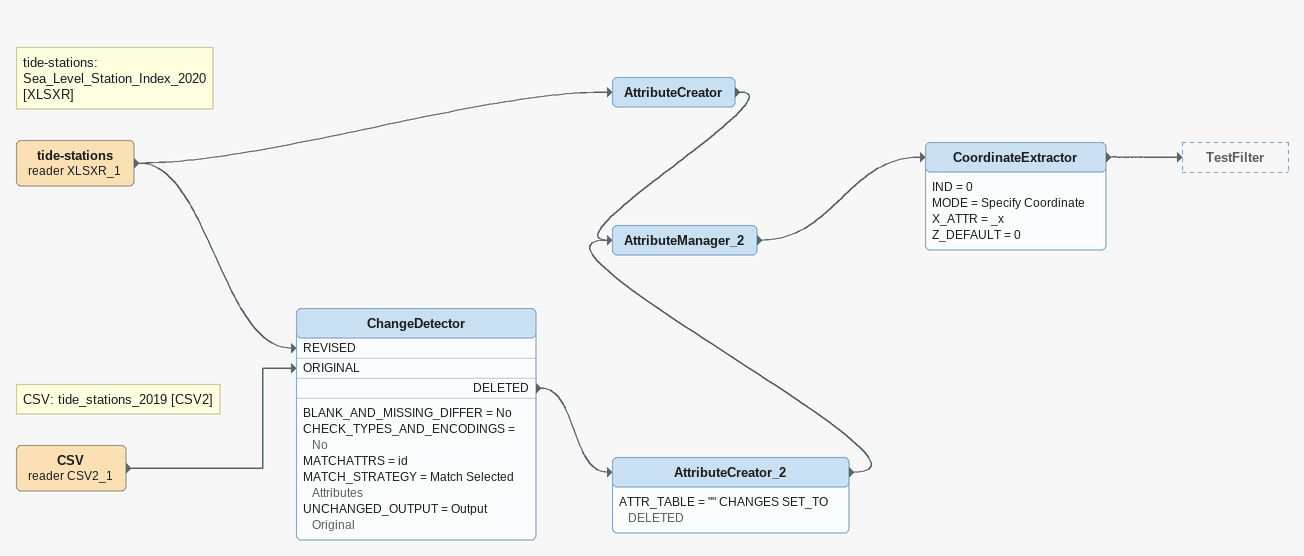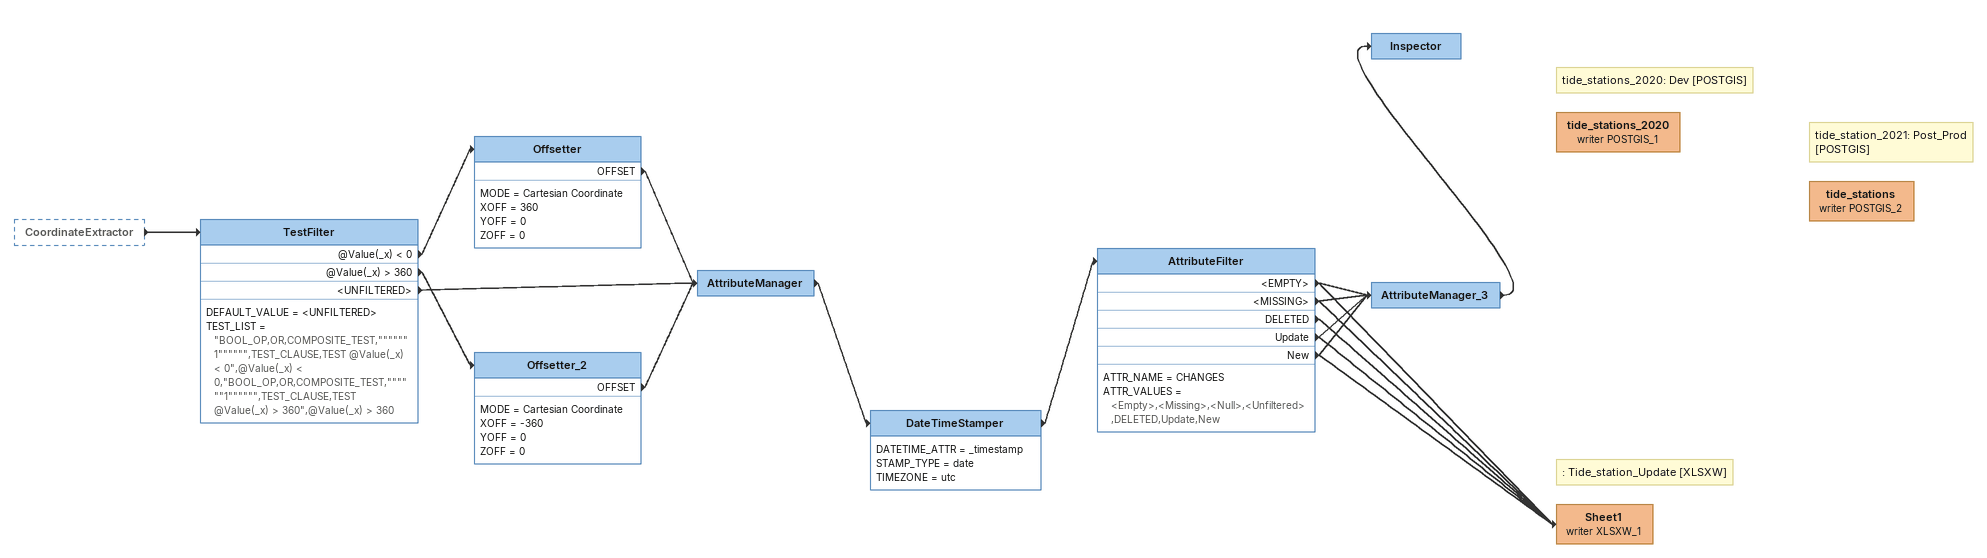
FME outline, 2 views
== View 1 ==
Note: tide-stations: Sea_Level_Station_Index_2020 [XLSXR]
tide-stations (reader XLSXR_1)
    -> AttributeCreator
    -> ChangeDetector [REVISED]
AttributeCreator
    -> AttributeManager_2
Note: CSV: tide_stations_2019 [CSV2]
CSV (reader CSV2_1)
    -> ChangeDetector [ORIGINAL]
ChangeDetector
    BLANK_AND_MISSING_DIFFER = No
    CHECK_TYPES_AND_ENCODINGS = No
    MATCHATTRS = id
    MATCH_STRATEGY = Match Selected Attributes
    UNCHANGED_OUTPUT = Output Original
    DELETED -> AttributeCreator_2
AttributeCreator_2
    ATTR_TABLE = "" CHANGES SET_TO DELETED
    -> AttributeManager_2
AttributeManager_2
    -> CoordinateExtractor
CoordinateExtractor
    IND = 0
    MODE = Specify Coordinate
    X_ATTR = _x
    Z_DEFAULT = 0
    -> TestFilter

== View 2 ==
CoordinateExtractor [outside]
    -> TestFilter
TestFilter
    DEFAULT_VALUE = <UNFILTERED>
    TEST_LIST = "BOOL_OP,OR,COMPOSITE_TEST,""""""1"""""",TEST_CLAUSE,TEST @Value(_x) < 0",@Value(_x) < 0,"BOOL_OP,OR,COMPOSITE_TEST,""""""1"""""",TEST_CLAUSE,TEST @Value(_x) > 360",@Value(_x) > 360
    @Value(_x) < 0 -> Offsetter
    @Value(_x) > 360 -> Offsetter_2
    <UNFILTERED> -> AttributeManager
Offsetter
    MODE = Cartesian Coordinate
    XOFF = 360
    YOFF = 0
    ZOFF = 0
    OFFSET -> AttributeManager
Offsetter_2
    MODE = Cartesian Coordinate
    XOFF = -360
    YOFF = 0
    ZOFF = 0
    OFFSET -> AttributeManager
AttributeManager
    -> DateTimeStamper
DateTimeStamper
    DATETIME_ATTR = _timestamp
    STAMP_TYPE = date
    TIMEZONE = utc
    -> AttributeFilter
AttributeFilter
    ATTR_NAME = CHANGES
    ATTR_VALUES = <Empty>,<Missing>,<Null>,<Unfiltered>,DELETED,Update,New
    <EMPTY> -> AttributeManager_3
    <EMPTY> -> Sheet1 (writer XLSXW_1)
    <MISSING> -> AttributeManager_3
    <MISSING> -> Sheet1 (writer XLSXW_1)
    DELETED -> Sheet1 (writer XLSXW_1)
    Update -> AttributeManager_3
    Update -> Sheet1 (writer XLSXW_1)
    New -> AttributeManager_3
    New -> Sheet1 (writer XLSXW_1)
AttributeManager_3
    -> Inspector
Inspector
Note: : Tide_station_Update [XLSXW]
Sheet1 (writer XLSXW_1)
Note: tide_stations_2020: Dev [POSTGIS]
tide_stations_2020 (writer POSTGIS_1)
Note: tide_station_2021: Post_Prod [POSTGIS]
tide_stations (writer POSTGIS_2)
